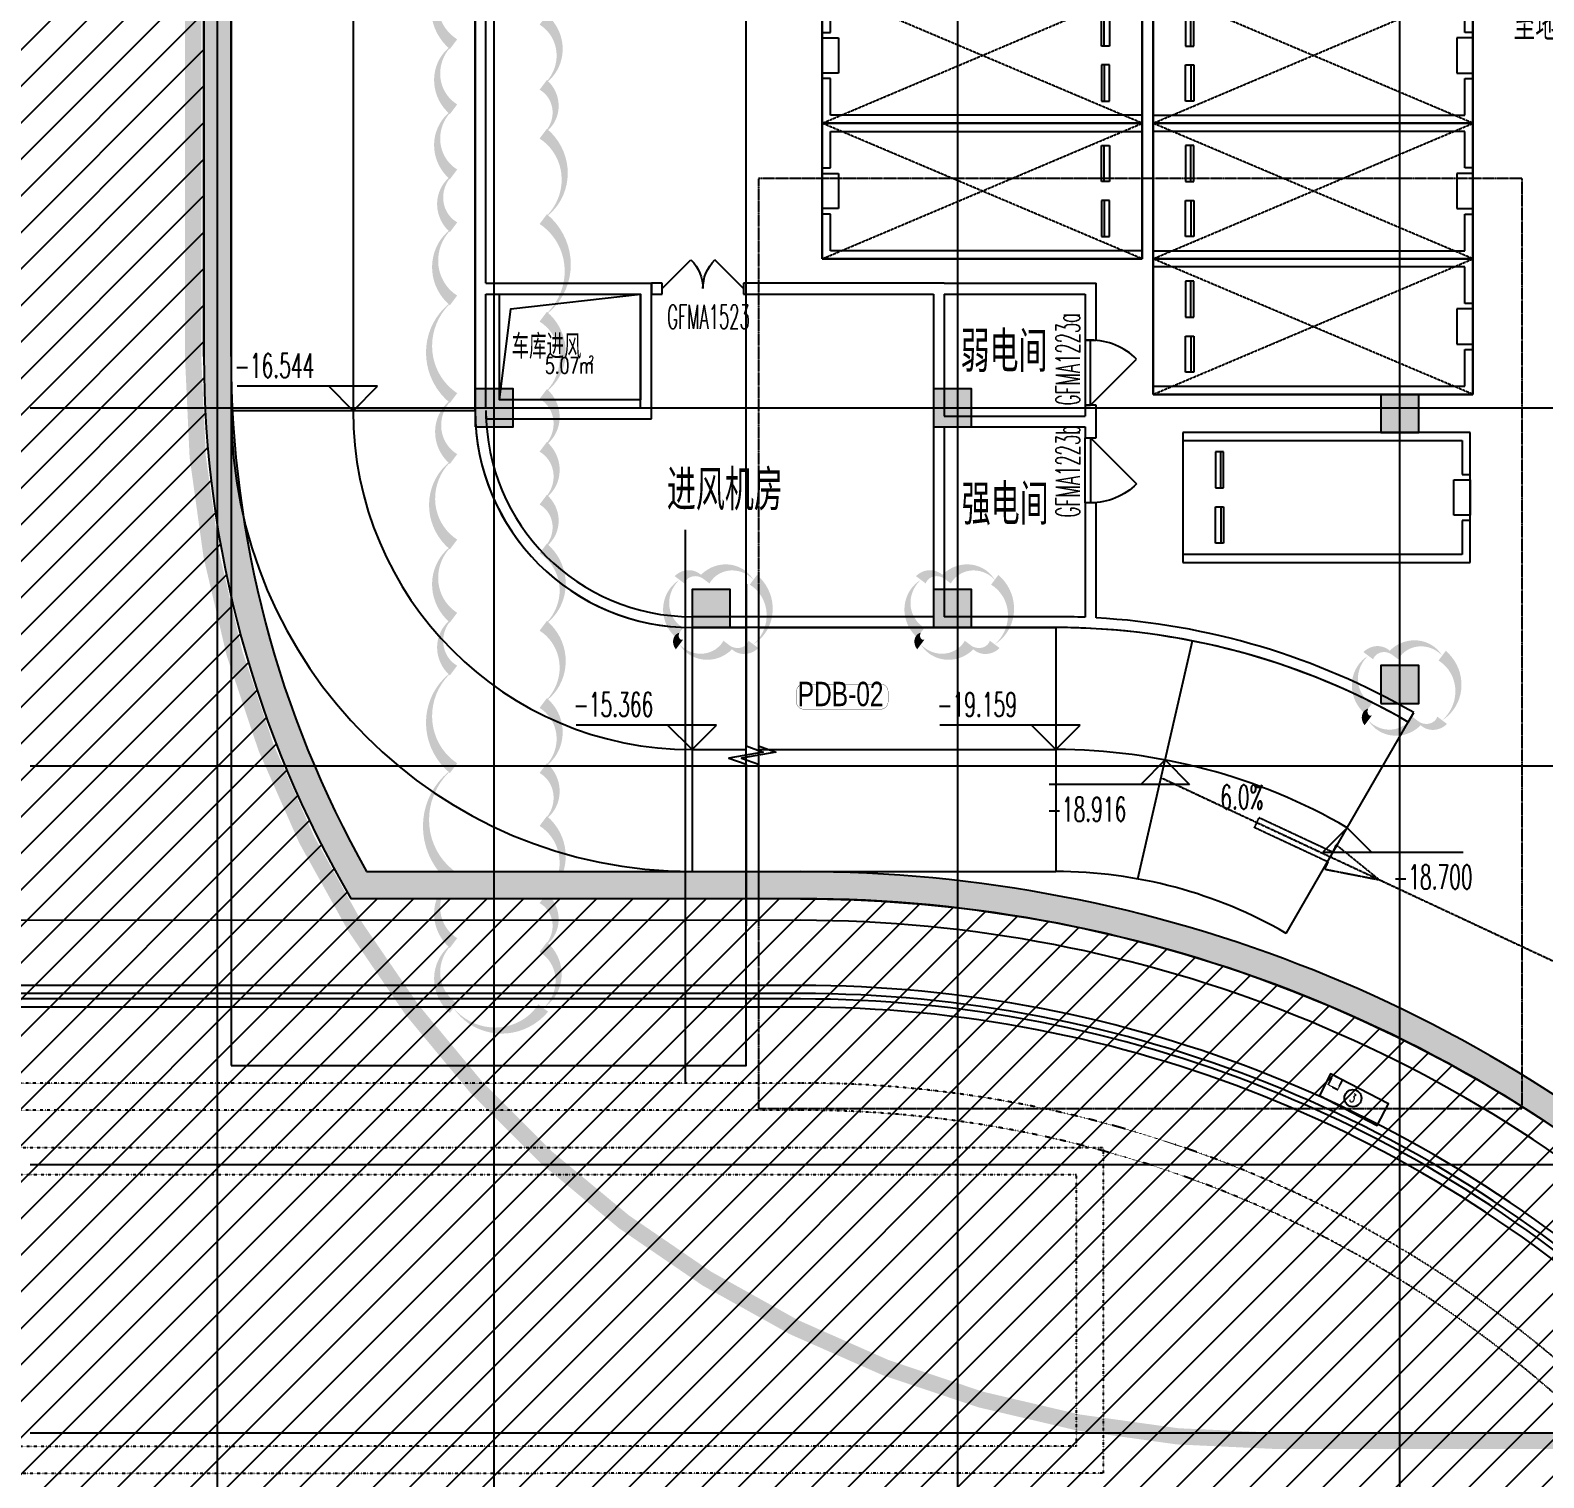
# Model space of a CAD drawing. Extents: x -12047294 to -5625356, y -1456591 to -622873.
# Drawn here: x -5812892 to -5784985, y -754052 to -727359 of the extents above; entities that cross this region are included whole.
import ezdxf
from ezdxf.enums import TextEntityAlignment as Align
from ezdxf.xclip import XClip

# ---------------------------------------------------------------- set-up
doc = ezdxf.new("R2010")
doc.units = 0
doc.header["$LTSCALE"] = 10
doc.header["$MEASUREMENT"] = 0
doc.header["$XCLIPFRAME"] = 2
for name, pattern in [('CONTINOUS', [0]), ('DASH', [0.35, 0.25, -0.1]), ('DASHDOT', [1, 0.5, -0.25, 0, -0.25]), ('DIVIDE2', [0.625, 0.25, -0.125, 0, -0.125, 0, -0.125]), ('DOTE', [2.4200000000000004, 2, -0.2, 0.02, -0.2])]:
    doc.linetypes.add(name, pattern=pattern)
for name, color, linetype in [('A-15-PKNG-普通车位', 162, 'Continuous'), ('A-15-PKNG-机械车位', 136, 'Continuous'), ('A-COLUMN', 10, 'Continuous'), ('A-DECORATIVE_装饰板_', 191, 'Continuous'), ('A-DIMLEAD', 130, 'Continuous'), ('A-DIMSYMB', 3, 'Continuous'), ('A-DITCH_路边沟_', 154, 'Continuous'), ('A-DOORWIN', 151, 'Continuous'), ('A-HOLE', 30, 'Continuous'), ('A-LINE_车行道边线_', 6, 'Continuous'), ('A-STRUCTURE_结构线_', 40, 'CONTINOUS'), ('A-TEXTDOOR', 181, 'Continuous'), ('A-TextNum', 211, 'Continuous'), ('A-TextRoom', 7, 'Continuous'), ('A-TEXTROOM-AREA', 33, 'Continuous'), ('A-TEXTROOM-报建', 210, 'Continuous'), ('A-TK', 7, 'Continuous'), ('A-WALL', 2, 'Continuous'), ('A-车行线', 144, 'DASH'), ('A-风道', 150, 'DASH'), ('A用地红线', 10, 'Continuous'), ('CX-疏散标志指示牌', 120, 'DASH'), ('DIM_ELEV', 3, 'Continuous'), ('DOTE', 9, 'DOTE'), ('PUB_HATCH', 252, 'Continuous'), ('PUB_TEXT', 7, 'Continuous'), ('S-3泡沫水喷雾', 1, 'Continuous'), ('STAIR', 5, 'Continuous'), ('WALL-外', 1, 'Continuous')]:
    doc.layers.add(name, color=color, linetype=linetype)
doc.layers.add('A-本次修改', color=6, linetype='Continuous', plot=False)
doc.styles.add('_TCH_DIM', font='tjromans.shx', dxfattribs={"width": 0.8, "bigfont": 'tjhztxt.shx'})
doc.styles.add('_TCH_SPACE', font='tjromans.shx', dxfattribs={"height": 5, "bigfont": 'tjhztxt.shx'})
doc.styles.add('_TCH_WINDOW', font='tjromans.shx', dxfattribs={"width": 0.7, "height": 3.5, "bigfont": 'tjhztxt.shx'})
doc.styles.add('SMEDI', font='simplex.shx', dxfattribs={"width": 0.75, "bigfont": 'tjhts.shx'})
doc.styles.add('房间功能', font='tjromand.shx', dxfattribs={"width": 0.75, "bigfont": 'tjhts.shx'})
doc.styles.add('注解汉字', font='tjromans.shx', dxfattribs={"width": 0.75, "bigfont": 'tjhztxt.shx'})

# ---------------------------------------------------------------- blocks, each defined once
blk = doc.blocks.new('fader%tTR5TR')
at = {"layer": 'DIM_ELEV'}
for p, q in [((-5542762.750566914, -733923.7739063904), (-5545351.750566914, -733923.7739063904)), ((-5543212.750566914, -734373.7739063904), (-5543662.750566913, -733923.7739063904)), ((-5543212.750566914, -734373.7739063904), (-5542762.750566914, -733923.7739063904)), ((-5536512.069290313, -740173.7739063904), (-5539101.069290313, -740173.7739063904)), ((-5536962.069290312, -740623.7739063904), (-5537412.069290313, -740173.7739063904)), ((-5536962.069290312, -740623.7739063904), (-5536512.069290313, -740173.7739063904))]:
    blk.add_line(p, q, dxfattribs=at)
at = {"layer": 'STAIR', "color": 3}
for p, q in [((-5545462.409928611, -718198.4332680901), (-5545462.409928613, -734373.4332680901)), ((-5543212.409928611, -718198.4332680901), (-5543212.409928613, -734373.4332680901)), ((-5540962.409928611, -718198.4332680901), (-5540962.409928613, -734373.4332680901)), ((-5545462.409928613, -734373.4332680901), (-5540962.409928613, -734373.4332680901)), ((-5536962.409928613, -738373.4332680904), (-5536962.409928613, -742873.4332680901)), ((-5536962.409928613, -738373.4332680904), (-5530255.813160559, -738373.4332680904)), ((-5536962.409928613, -740623.4332680901), (-5530255.813160559, -740623.4332680901)), ((-5536962.409928613, -742873.4332680901), (-5530255.813160559, -742873.4332680901))]:
    blk.add_line(p, q, dxfattribs=at)
for radius in [8500, 6250, 4000]:
    blk.add_arc((-5536962.409928613, -734373.4332680901), radius, 180, 270, dxfattribs=at)
at = {"layer": 'PUB_TEXT', "style": '_TCH_DIM', "width": 0.5647058823529412}
for s, p in [('-16.544', (-5545396.750566914, -733766.2739063904)), ('-15.366', (-5539146.069290312, -740016.2739063904))]:
    blk.add_text(s, height=446.25, dxfattribs=at).set_placement(p)
blk = doc.blocks.new('dsadwq$56565')
at = {"layer": 'A-TK', "style": '_TCH_DIM', "width": 0.8}
blk.add_text('至地面（同类编号余同）', height=525, dxfattribs=at).set_placement((-5521812.743981083, -727544.8993232466))
blk = doc.blocks.new('car-0')
for p, q in [((-1.164153e-10, -5299.999999998138, -99.99999999999872), (-1.164153e-10, 2.7939677e-09, -99.99999999999872)), ((-1.164153e-10, 2.7939677e-09, -99.99999999999872), (2400.000000000815, 1.8626451e-09, -99.99999999999872)), ((2400.000000000815, 1.8626451e-09, -99.99999999999872), (2399.999999999884, -5299.999999997206, -99.99999999999872)), ((149.9999985041795, -2.4707987905e-06, -99.99999999999872), (149.9999985051108, -5150.00000247173, -99.99999999999872)), ((2249.99999850418, -5150.00000247173, -99.99999999999872), (2249.99999850418, -2.4707987905e-06, -99.99999999999872)), ((359.9999985060422, -750.0000024707988, -99.99999999999872), (359.9999985051109, -600.0000024707987, -99.99999999999872)), ((359.9999985051109, -600.0000024707987, -99.99999999999872), (1024.999998506042, -600.0000024717301, -99.99999999999872)), ((1024.999998505111, -700.0000024726614, -99.99999999999872), (359.9999985051109, -700.0000024726614, -99.99999999999872)), ((1024.999998506042, -750.0000024707988, -99.99999999999872), (359.9999985060422, -750.0000024707988, -99.99999999999872)), ((1024.999998506042, -600.0000024717301, -99.99999999999872), (1024.999998506042, -750.0000024707988, -99.99999999999872)), ((2040.726919586654, -600.0000024717301, -99.99999999999872), (1375.726919586654, -600.0000024717301, -99.99999999999872)), ((1375.726919586654, -600.0000024717301, -99.99999999999872), (1375.726919585722, -750.0000024707988, -99.99999999999872)), ((1375.726919585722, -700.0000024726614, -99.99999999999872), (2040.726919585722, -700.0000024717302, -99.99999999999872)), ((1375.726919585722, -750.0000024707988, -99.99999999999872), (2040.726919586654, -750.0000024717302, -99.99999999999872)), ((2040.726919586654, -750.0000024717302, -99.99999999999872), (2040.726919586654, -600.0000024717301, -99.99999999999872)), ((875.3634590458822, -5000.000002470798, -99.99999999999872), (875.3634590458822, -5300.00000247173, -99.99999999999872)), ((1525.363459045882, -5000.000002470798, -99.99999999999872), (875.3634590458822, -5000.000002470798, -99.99999999999872)), ((1525.363459045882, -5300.00000247173, -99.99999999999872), (1525.363459045882, -5000.000002470798, -99.99999999999872)), ((2399.999999999884, -5299.999999997206, -99.99999999999872), (-1.164153e-10, -5299.999999998138, -99.99999999999872)), ((149.9999985051108, -5150.00000247173, -99.99999999999872), (775.3634590458822, -5150.000002470799, -99.99999999999872)), ((775.3634590458822, -5150.000002470799, -99.99999999999872), (775.363459044951, -5299.99999999907, -99.99999999999872)), ((875.3634590458822, -5300.00000247173, -99.99999999999872), (1525.363459045882, -5300.00000247173, -99.99999999999872)), ((1625.363459045882, -5300.000002470799, -99.99999999999872), (1625.363459046814, -5150.00000247173, -99.99999999999872)), ((1625.363459046814, -5150.00000247173, -99.99999999999872), (2249.99999850418, -5150.00000247173, -99.99999999999872))]:
    blk.add_line(p, q)
blk = doc.blocks.new('二层机械车库')
at = {"layer": 'A-15-PKNG-机械车位'}
for p, q in [((-1.0263174772e-06, -100.0000304556452), (1.0384246707e-06, -7600.000030454715)), ((-3.7252903e-09, -100), (5899.999999997206, -100.0000609112903)), ((-2.75848433375e-05, -2600.000000000932), (-3.7252903e-09, -100)), ((5899.999909906648, -100.0000304556452), (-1.0263174772e-06, -100.0000304556452)), ((5750.000000746922, -250.0000606831163), (7.459893823e-07, -250.000001495704)), ((5749.999993568287, -924.6366001414134), (5750.000000746922, -250.0000606831163)), ((5899.999911971391, -7600.000030454715), (5899.999909906648, -100.0000304556452)), ((5899.999999997206, -100.0000609112903), (5899.999972415157, -2600.000060910359)), ((749.9999983413145, -510.2730890335514), (599.9999983413145, -510.2730873096734)), ((599.9999983413145, -510.2730873096734), (599.9999906988813, -1175.273087309673)), ((699.9999907026069, -1175.273088459857), (699.9999983450398, -510.2730884607881)), ((749.9999906988813, -1175.273089033551), (749.9999983413145, -510.2730890335514)), ((5899.999992419965, -1024.636601865291), (5599.999992419034, -1024.636598417535)), ((5599.999992419034, -1024.636598417535), (5599.999984948897, -1674.636598417535)), ((5899.999993568286, -924.6366018662227), (5749.999993568287, -924.6366001414134)), ((5899.999984948895, -1674.636601866223), (5899.999992419965, -1024.636601865291)), ((599.9999906988813, -1175.273087309673), (749.9999906988813, -1175.273089033551)), ((599.9999790256843, -2190.000008391217), (599.9999866681172, -1525.000008391216)), ((599.9999866681172, -1525.000008391216), (749.9999866681172, -1525.000010116026)), ((699.9999866718426, -1525.000009542331), (699.9999790294095, -2190.0000095414)), ((749.9999866681172, -1525.000010116026), (749.9999790247529, -2190.000010115094)), ((5599.999984948897, -1674.636598417535), (5899.999984948895, -1674.636601866223)), ((5749.999976612627, -2450.000060682185), (5749.999983799644, -1774.636600142345)), ((5749.999983799644, -1774.636600142345), (5899.99998132605, -1774.636601866223)), ((749.9999790247529, -2190.000010115094), (599.9999790256843, -2190.000008391217)), ((-2.33873724937e-05, -2450.000001496635), (5749.999976612627, -2450.000060682185)), ((-5.83278015256e-05, -5099.999939090107), (-3.07457521558e-05, -2599.999939089176)), ((-3.07457521558e-05, -2599.999939089176), (5899.999969254248, -2600.000000000466)), ((5899.999972415157, -2600.000060910359), (-2.75848433375e-05, -2600.000000000932)), ((5749.999970003963, -2749.999999772292), (-2.99960374832e-05, -2749.99994058488)), ((5749.999962825328, -3424.636539230589), (5749.999970003963, -2749.999999772292)), ((5899.999969254248, -2600.000000000466), (5899.999941672198, -5099.999999999535)), ((749.9999675983563, -3010.273028122727), (599.9999675983562, -3010.273026398849)), ((599.9999675983562, -3010.273026398849), (599.9999599568545, -3675.273026398849)), ((699.9999599596484, -3675.273027549032), (699.9999676020816, -3010.273027549964)), ((749.9999599568546, -3675.273028122727), (749.9999675983563, -3010.273028122727)), ((5899.999961677006, -3524.636540954467), (5599.999961677006, -3524.636537506711)), ((5599.999961677006, -3524.636537506711), (5599.999954205938, -4174.63653750671)), ((5899.99996282533, -3424.636540955398), (5749.999962825328, -3424.636539230589)), ((5899.999954205938, -4174.636540955398), (5899.999961677006, -3524.636540954467)), ((599.9999599568545, -3675.273026398849), (749.9999599568546, -3675.273028122727)), ((599.9999482827261, -4689.999947480392), (599.9999559251592, -4024.999947480392)), ((599.9999559251592, -4024.999947480392), (749.9999559260906, -4024.999949205201)), ((699.9999559288844, -4024.999948631506), (699.9999482864514, -4689.999948630575)), ((749.9999559260906, -4024.999949205201), (749.9999482827261, -4689.99994920427)), ((5599.999954205938, -4174.63653750671), (5899.999954205938, -4174.636540955398)), ((5749.999945869669, -4949.99999977136), (5749.999953056686, -4274.63653923152)), ((5749.999953056686, -4274.63653923152), (5899.999950583093, -4274.636540955396)), ((749.9999482827261, -4689.99994920427), (599.9999482827261, -4689.999947480392)), ((-5.41303306818e-05, -4949.999940585812), (5749.999945869669, -4949.99999977136)), ((5899.999941672198, -5099.999999999535), (-5.83278015256e-05, -5099.999939090107)), ((-6.14887103438e-05, -5099.999999999068), (5899.999938511291, -5100.000060910359)), ((-8.90707597136e-05, -7600), (-6.14887103438e-05, -5099.999999999068)), ((5749.999939261936, -5250.000060682185), (-6.07389956713e-05, -5250.000001494773)), ((5749.9999320833, -5924.636600140482), (5749.999939261936, -5250.000060682185)), ((5899.999938511291, -5100.000060910359), (5899.999910930173, -7600.000060909428)), ((749.999936855398, -5510.273089032621), (599.999936855398, -5510.273087308743)), ((599.999936855398, -5510.273087308743), (599.9999292138964, -6175.273087308741)), ((699.9999292166902, -6175.273088458925), (699.9999368600547, -5510.273088459857)), ((749.9999292138963, -6175.273089032621), (749.999936855398, -5510.273089032621)), ((5899.99993093405, -6024.636601864361), (5599.99993093405, -6024.636598416604)), ((5599.99993093405, -6024.636598416604), (5599.999923462979, -6674.636598416604)), ((5899.9999320833, -5924.636601865291), (5749.9999320833, -5924.636600140482)), ((5899.999923463911, -6674.636601865292), (5899.99993093405, -6024.636601864361)), ((599.9999292138964, -6175.273087308741), (749.9999292138963, -6175.273089032621)), ((599.9999175397678, -7190.000008390284), (599.9999251831323, -6525.000008390284)), ((599.9999251831323, -6525.000008390284), (749.9999251831323, -6525.000010115094)), ((699.9999251859263, -6525.0000095414), (699.9999175444244, -7190.000009540468)), ((749.9999251831323, -6525.000010115094), (749.9999175397679, -7190.000010114162)), ((5599.999923462979, -6674.636598416604), (5899.999923463911, -6674.636601865292)), ((5749.999915127642, -7450.000060681253), (5749.99992231466, -6774.636600141414)), ((5749.99992231466, -6774.636600141414), (5899.999919841066, -6774.636601865292)), ((749.9999175397679, -7190.000010114162), (599.9999175397678, -7190.000008390284)), ((-8.48732888699e-05, -7450.000001495704), (5749.999915127642, -7450.000060681253)), ((5899.999910930173, -7600.000060909428), (-8.90707597136e-05, -7600)), ((1.0384246707e-06, -7600.000030454715), (5899.999911971391, -7600.000030454715))]:
    blk.add_line(p, q, dxfattribs=at)
at = {"layer": 'A-15-PKNG-机械车位', "linetype": 'DASH'}
for p, q in [((2.44220718741e-05, -2600.000000000932), (5900, -100.0000609112903)), ((5899.999972417951, -5100.000060910359), (0, -2600)), ((2.44220718741e-05, -5100.000000000932), (5900, -2600.00006091129)), ((5899.999972417951, -7600.000060910359), (0, -5100)), ((2.44220718741e-05, -7600.000000000931), (5900, -5100.000060911289))]:
    blk.add_line(p, q, dxfattribs=at)
blk = doc.blocks.new('ASDASDQW$#%^^555')
at = {"layer": 'A-15-PKNG-机械车位'}
for p, q in [((-5314370.006568696, -710373.4332071813), (-5314370.006541115, -707873.4332071801)), ((-5308470.006631205, -707873.4332376359), (-5314370.006542137, -707873.4332376359)), ((-5314370.006541115, -707873.4332071801), (-5308470.006541113, -707873.4332680915)), ((-5308470.006541113, -707873.4332680915), (-5308470.006568696, -710373.4332680906)), ((-5308620.006540365, -708023.4332678635), (-5314370.006540364, -708023.4332086759)), ((-5313770.00654277, -708283.70629449), (-5313770.006550414, -708948.7062944898)), ((-5313620.00654277, -708283.7062962138), (-5313770.00654277, -708283.70629449)), ((-5313670.006550409, -708948.7062956402), (-5313670.006542766, -708283.7062956411)), ((-5313620.006550412, -708948.7062962138), (-5313620.00654277, -708283.7062962138)), ((-5308620.006547543, -708698.0698073215), (-5308620.006540365, -708023.4332678635)), ((-5308770.006548692, -708798.0698055978), (-5308770.006556162, -709448.0698055978)), ((-5308470.006548692, -708798.0698090456), (-5308770.006548692, -708798.0698055978)), ((-5308470.006547543, -708698.0698090466), (-5308620.006547543, -708698.0698073215)), ((-5308470.006556162, -709448.0698090465), (-5308470.006548692, -708798.0698090456)), ((-5313770.006550414, -708948.7062944898), (-5313620.006550412, -708948.7062962138)), ((-5313770.006562085, -709963.4332155716), (-5313770.006554443, -709298.4332155715)), ((-5313770.006554443, -709298.4332155715), (-5313620.006554443, -709298.4332172964)), ((-5313670.00655444, -709298.4332167227), (-5313670.006562082, -709963.4332167218)), ((-5313620.006554443, -709298.4332172964), (-5313620.006562087, -709963.4332172954)), ((-5308770.006556162, -709448.0698055978), (-5308470.006556162, -709448.0698090465)), ((-5308620.006564499, -710223.4332678623), (-5308620.006557312, -709548.0698073227)), ((-5308620.006557312, -709548.0698073227), (-5308470.006559786, -709548.0698090466)), ((-5314370.006564498, -710223.4332086769), (-5308620.006564499, -710223.4332678623)), ((-5313620.006562087, -709963.4332172954), (-5313770.006562085, -709963.4332155716)), ((-5314370.006773917, -710373.4332680911), (-5314370.006771853, -717873.4332680901)), ((-5314370.006571857, -710373.4331462694), (-5308470.006571857, -710373.4332071808)), ((-5314370.006599438, -712873.4331462705), (-5314370.006571857, -710373.4331462694)), ((-5308470.006568696, -710373.4332680906), (-5314370.006568696, -710373.4332071813)), ((-5308470.006860921, -717873.4332680901), (-5308470.006862985, -710373.4332680911)), ((-5308470.006571857, -710373.4332071808), (-5308470.006599438, -712873.4332071799)), ((-5308620.006571108, -710523.4332069525), (-5314370.006571107, -710523.4331477651)), ((-5313620.006573513, -710783.7062353031), (-5313770.006573513, -710783.7062335791)), ((-5313770.006573513, -710783.7062335791), (-5313770.006581154, -711448.7062335792)), ((-5313670.006581152, -711448.7062347294), (-5313670.006573508, -710783.7062347302)), ((-5313620.006581154, -711448.706235303), (-5313620.006573513, -710783.7062353031)), ((-5308620.006578286, -711198.0697464108), (-5308620.006571108, -710523.4332069525)), ((-5308470.006579434, -711298.0697481347), (-5308770.006579434, -711298.0697446868)), ((-5308770.006579434, -711298.0697446868), (-5308770.006586907, -711948.0697446871)), ((-5308470.006578286, -711198.0697481356), (-5308620.006578286, -711198.0697464108)), ((-5308470.006586905, -711948.0697481356), (-5308470.006579434, -711298.0697481347)), ((-5313770.006581154, -711448.7062335792), (-5313620.006581154, -711448.706235303)), ((-5313770.006592829, -712463.4331546606), (-5313770.006585186, -711798.4331546606)), ((-5313770.006585186, -711798.4331546606), (-5313620.006585185, -711798.4331563854)), ((-5313670.006585182, -711798.4331558119), (-5313670.006592825, -712463.4331558109)), ((-5313620.006585185, -711798.4331563854), (-5313620.006592828, -712463.4331563845)), ((-5308770.006586907, -711948.0697446871), (-5308470.006586905, -711948.0697481356)), ((-5308620.006595242, -712723.4332069516), (-5308620.006588055, -712048.0697464118)), ((-5308620.006588055, -712048.0697464118), (-5308470.006590527, -712048.0697481356)), ((-5313620.006592828, -712463.4331563845), (-5313770.006592829, -712463.4331546606)), ((-5314370.006595241, -712723.4331477659), (-5308620.006595242, -712723.4332069516)), ((-5314370.006831218, -715373.4331767255), (-5314370.006803636, -712873.4331767247)), ((-5308620.006802889, -713023.4332374077), (-5314370.006802887, -713023.4331782205)), ((-5308470.006599438, -712873.4332071799), (-5314370.006599438, -712873.4331462705)), ((-5314370.006602599, -712873.4332071794), (-5308470.006602599, -712873.4332680906)), ((-5308620.006810066, -713698.0697768659), (-5308620.006802889, -713023.4332374077)), ((-5308470.006803636, -712873.4332376359), (-5308470.00683122, -715373.4332376348)), ((-5313620.006805293, -713283.7062657581), (-5313770.006805293, -713283.7062640344)), ((-5313770.006805293, -713283.7062640344), (-5313770.006812934, -713948.7062640344)), ((-5313670.006812932, -713948.7062651846), (-5313670.00680529, -713283.7062651853)), ((-5313620.006812934, -713948.7062657583), (-5313620.006805293, -713283.7062657581)), ((-5308470.006811214, -713798.0697785899), (-5308770.006811214, -713798.0697751422)), ((-5308770.006811214, -713798.0697751422), (-5308770.006818687, -714448.0697751422)), ((-5308470.006810066, -713698.0697785908), (-5308620.006810066, -713698.0697768659)), ((-5308470.006818687, -714448.0697785908), (-5308470.006811214, -713798.0697785899)), ((-5313770.006812934, -713948.7062640344), (-5313620.006812934, -713948.7062657583)), ((-5313770.006824609, -714963.4331851156), (-5313770.006816966, -714298.4331851159)), ((-5313770.006816966, -714298.4331851159), (-5313620.006816965, -714298.4331868406)), ((-5313670.006816962, -714298.433186267), (-5313670.006824605, -714963.433186266)), ((-5313620.006816965, -714298.4331868406), (-5313620.006824609, -714963.4331868397)), ((-5308770.006818687, -714448.0697751422), (-5308470.006818687, -714448.0697785908)), ((-5308620.006827022, -715223.4332374069), (-5308620.006819835, -714548.069776867)), ((-5308620.006819835, -714548.069776867), (-5308470.006822309, -714548.0697785908)), ((-5313620.006824609, -714963.4331868397), (-5313770.006824609, -714963.4331851156)), ((-5314370.006827021, -715223.4331782212), (-5308620.006827022, -715223.4332374069)), ((-5314370.006861961, -717873.4332376354), (-5314370.006834381, -715373.4332376345)), ((-5308470.00683122, -715373.4332376348), (-5314370.006831218, -715373.4331767255)), ((-5314370.006834381, -715373.4332376345), (-5308470.00683438, -715373.4332985457)), ((-5308620.00683363, -715523.4332983176), (-5314370.00683363, -715523.4332391302)), ((-5308620.006840808, -716198.0698377759), (-5308620.00683363, -715523.4332983176)), ((-5308470.00683438, -715373.4332985457), (-5308470.006861961, -717873.4332985448)), ((-5313620.006836036, -715783.7063266679), (-5313770.006836036, -715783.706324944)), ((-5313770.006836036, -715783.706324944), (-5313770.006843677, -716448.7063249443)), ((-5313670.006843675, -716448.7063260943), (-5313670.006836032, -715783.7063260953)), ((-5313620.006843677, -716448.7063266682), (-5313620.006836036, -715783.7063266679)), ((-5308470.006841957, -716298.0698394997), (-5308770.006841959, -716298.069836052)), ((-5308770.006841959, -716298.069836052), (-5308770.006849429, -716948.069836052)), ((-5308470.006840808, -716198.0698395006), (-5308620.006840808, -716198.0698377759)), ((-5308470.006849428, -716948.0698395006), (-5308470.006841957, -716298.0698394997)), ((-5313770.006843677, -716448.7063249443), (-5313620.006843677, -716448.7063266682)), ((-5313770.006855352, -717463.4332460256), (-5313770.006847708, -716798.4332460256)), ((-5313770.006847708, -716798.4332460256), (-5313620.006847708, -716798.4332477505)), ((-5313670.006847705, -716798.4332471769), (-5313670.006855347, -717463.4332471758)), ((-5313620.006847708, -716798.4332477505), (-5313620.006855352, -717463.4332477496)), ((-5308770.006849429, -716948.069836052), (-5308470.006849428, -716948.0698395006)), ((-5308620.006857764, -717723.4332983167), (-5308620.006850577, -717048.0698377768)), ((-5308620.006850577, -717048.0698377768), (-5308470.00685305, -717048.0698395008)), ((-5313620.006855352, -717463.4332477496), (-5313770.006855352, -717463.4332460256)), ((-5314370.006857765, -717723.4332391312), (-5308620.006857764, -717723.4332983167)), ((-5308470.006861961, -717873.4332985448), (-5314370.006861961, -717873.4332376354)), ((-5314370.006771853, -717873.4332680901), (-5308470.006860921, -717873.4332680901))]:
    blk.add_line(p, q, dxfattribs=at)
at = {"layer": 'A-15-PKNG-机械车位', "linetype": 'DASH'}
for p, q in [((-5314370.006516689, -710373.4332071813), (-5308470.006541112, -707873.4332680915)), ((-5308470.006568694, -712873.4332680906), (-5314370.006541112, -710373.4332071801)), ((-5314370.006516689, -712873.4332071813), (-5308470.006541112, -710373.4332680915)), ((-5308470.006800473, -715373.4332985457), (-5314370.006772892, -712873.4332376354)), ((-5314370.00674847, -715373.4332376362), (-5308470.006772892, -712873.4332985468)), ((-5308470.006800473, -717873.4332985458), (-5314370.006772892, -715373.4332376354)), ((-5314370.00674847, -717873.4332376365), (-5308470.006772892, -715373.4332985468))]:
    blk.add_line(p, q, dxfattribs=at)
blk = doc.blocks.new('dFASDWA$Wfdf3')
at = {"layer": 'A-15-PKNG-普通车位', "xscale": -1, "rotation": 90}
blk.add_blockref('car-0', (2096060.659586293, 599.9977510791504, 99.99999999999872), dxfattribs=at)
at = {"layer": 'A-15-PKNG-机械车位', "xscale": -1}
blk.add_blockref('二层机械车库', (2095310.65429973, 11399.99787841236), dxfattribs=at)
at = {"layer": 'A-15-PKNG-机械车位'}
blk.add_blockref('ASDASDQW$#%^^555', (7409880.66660483, 719173.4309887127), dxfattribs=at)
blk = doc.blocks.new('dsdASDWRfdcf3')
at = {"layer": 'A-DIMSYMB'}
for points in [[(-5543212.409928611, -726379.3353015956, 0, 0, 0), (-5543212.409928611, -725764.9020334837, 120, 0, 0), (-5543212.409928611, -725314.9020334837, 0, 0, 0)], [(-5526342.048196458, -741338.1325281463, 0, 0, 0), (-5526928.968654957, -741156.328742819, 120, 0, 0), (-5527358.818762415, -741023.1788831953, 0, 0, 0)]]:
    blk.add_lwpolyline(points, format="xyseb", dxfattribs=at)
at = {"layer": 'DIM_ELEV'}
for p, q in [((-5542762.409928611, -723743.43326809), (-5545351.409928611, -723743.43326809)), ((-5543212.409928611, -724193.43326809), (-5543662.409928613, -723743.43326809)), ((-5543212.409928611, -724193.43326809), (-5542762.409928611, -723743.43326809)), ((-5542762.409928611, -727343.4332680904), (-5545351.409928611, -727343.4332680904)), ((-5543212.409928611, -727793.4332680904), (-5543662.409928613, -727343.4332680904)), ((-5543212.409928611, -727793.4332680904), (-5542762.409928611, -727343.4332680904)), ((-5542762.750566914, -733923.7739063904), (-5545351.750566914, -733923.7739063904)), ((-5543212.750566914, -734373.7739063904), (-5543662.750566913, -733923.7739063904)), ((-5543212.750566914, -734373.7739063904), (-5542762.750566914, -733923.7739063904)), ((-5536512.069290313, -740173.7739063904), (-5539101.069290313, -740173.7739063904)), ((-5536962.069290312, -740623.7739063904), (-5537412.069290313, -740173.7739063904)), ((-5536962.069290312, -740623.7739063904), (-5536512.069290313, -740173.7739063904)), ((-5529805.845396547, -740173.7739063904), (-5532394.845396547, -740173.7739063904)), ((-5530255.845396547, -740623.7739063904), (-5530705.845396547, -740173.7739063904)), ((-5530255.845396547, -740623.7739063904), (-5529805.845396547, -740173.7739063904)), ((-5528239.49443559, -740814.5723756142), (-5528689.49443559, -741264.5723756142)), ((-5528239.49443559, -740814.5723756142), (-5527789.494435589, -741264.5723756142)), ((-5527789.494435589, -741264.5723756142), (-5530378.49443559, -741264.5723756142)), ((-5524880.81316319, -742063.6601747762), (-5525330.81316319, -742513.6601747762)), ((-5524880.81316319, -742063.6601747762), (-5524430.81316319, -742513.6601747762)), ((-5525330.81316319, -742513.6601747762), (-5522741.81316319, -742513.6601747762))]:
    blk.add_line(p, q, dxfattribs=at)
at = {"layer": 'STAIR', "color": 3}
for p, q in [((-5545462.409928611, -724193.4332680901), (-5545462.409928613, -734373.4332680901)), ((-5545462.409928613, -724193.4332680901), (-5540962.409928613, -724193.4332680901)), ((-5543212.409928611, -724193.4332680901), (-5543212.409928613, -734373.4332680901)), ((-5540962.409928611, -724193.4332680901), (-5540962.409928613, -734373.4332680901)), ((-5545462.409928613, -727793.4332680904), (-5540962.409928613, -727793.4332680904)), ((-5545462.409928613, -734373.4332680901), (-5540962.409928613, -734373.4332680901)), ((-5536962.409928613, -738373.4332680904), (-5536962.409928613, -742873.4332680901)), ((-5536962.409928613, -738373.4332680904), (-5530255.813160559, -738373.4332680904)), ((-5530255.813160559, -738373.4332680904), (-5530255.813160559, -742873.4332680901)), ((-5526005.813160558, -744012.2173359226), (-5523755.813160558, -740115.1030188927)), ((-5536962.409928613, -740623.4332680901), (-5530255.813160559, -740623.4332680901)), ((-5536962.409928613, -742873.4332680901), (-5530255.813160559, -742873.4332680901))]:
    blk.add_line(p, q, dxfattribs=at)
blk.add_lwpolyline([(-5528744.252990812, -743008.9138047122), (-5527734.735875106, -738620.230951779)], dxfattribs=at)
for centre, radius, start, end in [((-5536962.409928613, -734373.4332680901), 8500, 180, 270), ((-5536962.409928613, -734373.4332680901), 6250, 180, 270), ((-5536962.409928613, -734373.4332680901), 4000, 180, 270), ((-5530255.813160559, -751373.4332680904), 13000, 59.99999999999999, 90), ((-5530255.813160559, -751373.4332680904), 10750, 59.99999999999999, 90), ((-5530255.813160559, -751373.4332680901), 8499.999999999884, 59.99999999999999, 90)]:
    blk.add_arc(centre, radius, start, end, dxfattribs=at)
at = {"layer": 'A-TK', "style": '_TCH_DIM', "width": 0.5647058823529412}
for s, p in [('7.5%%%', (-5543050.099717995, -726142.4547134405)), ('6.0%%%', (-5527221.499999999, -741721.6249999999))]:
    blk.add_text(s, height=446.25, dxfattribs=at).set_placement(p)
at = {"layer": 'PUB_TEXT', "style": '_TCH_DIM', "width": 0.5647058823529412}
for s, p in [('-22.600', (-5545396.409928611, -723585.9332680899)), ('-22.330', (-5545396.409928611, -727185.9332680904)), ('-21.343', (-5545396.750566914, -733766.2739063904)), ('-20.165', (-5539146.069290312, -740016.2739063904)), ('-19.159', (-5532439.845396547, -740016.2739063904)), ('-18.916', (-5530423.49443559, -741947.0723756141)), ('-18.700', (-5524037.120855498, -743196.1601747762))]:
    blk.add_text(s, height=446.25, dxfattribs=at).set_placement(p)
blk = doc.blocks.new('fdfADQW$#fdF3R')
at = {"layer": 'PUB_HATCH'}
for points in [[(10115557.0604098, -2149009.00056947), (10116057.06040981, -2149009.000411822), (10116057.04391992, -2096708.91251774), (10115557.04376224, -2096208.912457298)], [(10116057.06040981, -2149009.000411822), (10115557.0604098, -2149009.00056947, 0.1331256487918327), (10118267.41542472, -2159008.266732529), (10118556.61014806, -2158508.266686134, -0.1293635087181112)], [(10118556.61014806, -2158508.266686134), (10118267.41542472, -2159008.266732529), (10126556.74051545, -2159008.265402713), (10126556.53212531, -2158843.489696842), (10126556.74043524, -2158508.265402713)], [(10143792.38077492, -2165899.09739439), (10144136.68991187, -2165536.534828166, 0.1926572478966415), (10126556.30946531, -2158511.101871975), (10126556.59680533, -2158675.877559133), (10126556.54639518, -2159011.101815838, -0.1926637171351535)]]:
    blk.add_hatch(color=256, dxfattribs=at).paths.add_polyline_path(points)
at = {"layer": 'WALL-外'}
for p, q in [((10115557.0604098, -2149009.00056947), (10115557.04376224, -2096208.912457298)), ((10116057.06040981, -2149009.000411822), (10116057.04391992, -2096708.91251774)), ((10118556.61014806, -2158508.266686134), (10126556.74043524, -2158508.265402713)), ((10118267.41542472, -2159008.266732529), (10126556.74051545, -2159008.265402713))]:
    blk.add_line(p, q, dxfattribs=at)
for centre, radius, start, end in [((10135357.3213289, -2149008.994326472), 19800.26091909982, 180.0000180652914, 210.33182387954), ((10135357.3213289, -2149008.994326472), 19300.26091909881, 180.0000180652923, 209.484206152472), ((10126568.3829378, -2183990.099011406), 25478.99999999765, 46.40779178670395, 90.02715016459713), ((10126568.3829378, -2183990.099011405), 24978.99999999794, 46.40636220958298, 90.0271501645982)]:
    blk.add_arc(centre, radius, start, end, dxfattribs=at)
blk = doc.blocks.new('A$C08C4793D')
at = {"layer": 'A-车行线', "ltscale": 2}
for p, q in [((-0.0001189498580061, 2499.999979668996), (249.999881050142, 2499.999979668996)), ((249.999881050142, 2499.999979668996), (249.999881050142, -2.03311210498e-05)), ((583.3332143834559, 2499.999979668996), (833.3332143834558, 2499.999979668996)), ((583.3332143834559, 2499.999979668996), (583.3332143834559, -2.03311210498e-05)), ((249.999881050142, -2.03311210498e-05), (583.3332143834559, -2.03311210498e-05))]:
    blk.add_line(p, q, dxfattribs=at)
for points in [[(416.6665477167698, 4166.666646335507), (-0.0001189498580061, 2499.999979668996)], [(416.6665477167698, 4166.666646335507), (833.3332143834558, 2499.999979668996)]]:
    blk.add_lwpolyline(points, dxfattribs=at)
blk = doc.blocks.new('dASDASEWQ%$555443')
at = {"layer": 'A-车行线', "ltscale": 5}
blk.add_line((2373420.989789103, -9315.71673579491), (2365844.089214426, -5773.067805612693), dxfattribs=at)
at = {"layer": 'A-车行线', "extrusion": (0, 0, -1), "xscale": 0.6000060000660606, "yscale": 0.6000060000660606, "zscale": -0.6000060000660606, "rotation": 115.0588683410046}
blk.add_blockref('A$C08C4793D', (-2367506.111997976, -6826.141236658208), dxfattribs=at)
blk = doc.blocks.new('水喷雾')
at = {"layer": 'CX-疏散标志指示牌'}
blk.add_lwpolyline([(-550, 450), (-550, 250), (-350, 250), (-350, 450), (-550, 450)], dxfattribs=at)
at = {"layer": 'S-3泡沫水喷雾'}
blk.add_lwpolyline([(-600, 0), (600, 0), (600, 450), (-600, 450)], close=True, dxfattribs=at)
blk.add_circle((-27.0201763510704, 241.4709748849273), 157.5, dxfattribs=at)
at = {"layer": 'S-3泡沫水喷雾', "style": 'SMEDI', "width": 1.071428571428571}
blk.add_text('3', height=169.0467390989841, dxfattribs=at).set_placement((-69.2818611258164, 156.9476053354352), (15.24150842367562, 156.9476053354352), align=Align.FIT)
blk = doc.blocks.new('FDFe23wdwd3234')
at = {"layer": 'A-DECORATIVE_装饰板_', "color": 156}
blk.add_line((-8801.055394502357, 8250.979877531994), (-35500.48067288287, 8249.885783143809), dxfattribs=at)
blk.add_arc((-8801.061541350558, -14998.97152586048), 23249.95140326865, 46.41421567021936, 90, dxfattribs=at)
at = {"layer": 'A-DITCH_路边沟_', "color": 156}
blk.add_line((-8801.055394502357, 8000.979877531993), (-35500.48053881712, 7999.885783143807), dxfattribs=at)
blk.add_arc((-8801.061541350558, -14998.97152586048), 22999.95140326865, 46.41421567021936, 90, dxfattribs=at)
at = {"layer": 'A-LINE_车行道边线_', "color": 156}
for p, q in [((-10919.74832249619, 6600.893055921886), (-10920.16623912938, 16799.40456176596)), ((-8801.061541231351, 8150.979877405334), (-35500.48668554612, 8149.885783017147))]:
    blk.add_line(p, q, dxfattribs=at)
blk.add_arc((-8801.061541350558, -14998.97152586048), 23149.95140326865, 46.41421567021936, 90, dxfattribs=at)
at = {"layer": 'A-STRUCTURE_结构线_', "color": 156}
for p, q in [((-8801.061541231351, 9600.979877405336), (-35500.48681961186, 9599.88578301715)), ((-8801.061541231351, 8400.979877405334), (-35500.48681961186, 8399.885783017147))]:
    blk.add_line(p, q, dxfattribs=at)
for radius in [24599.95140326865, 23399.95140326865]:
    blk.add_arc((-8801.061541350558, -14998.97152586048), radius, 46.41421567021936, 90, dxfattribs=at)
at = {"layer": 'A-风道', "color": 156, "linetype": 'DIVIDE2'}
for p, q in [((-8800.987780468538, 6600.979878915939), (-35500.41305884904, 6599.885784527753)), ((-8800.967291371897, 6100.979879335036), (-35500.39256975241, 6099.885784946848)), ((-3212.821521410719, -593.1447292598896), (-3212.821521410719, 5406.85527074011)), ((-3712.821521410719, -93.33293708181007), (-3712.821521410719, 4906.85527074011)), ((-3712.821521410719, -593.1447292598896), (-3712.821521410719, -593.3329370818102))]:
    blk.add_line(p, q, dxfattribs=at)
for points in [[(-3212.821521410719, 5406.85527074011), (-37430.16623912938, 5406.85527074011)], [(-3712.821521410719, 4906.85527074011), (-37430.16623912938, 4906.85527074011)], [(-3712.821521410719, -93.33293708181007), (-37430.16623912938, -106.0246730777435)], [(-3212.821521410719, -593.1447292598896), (-37430.16623912938, -606.0246730777435)]]:
    blk.add_lwpolyline(points, dxfattribs=at)
for radius in [21599.95140326865, 21099.95140326865]:
    blk.add_arc((-8801.061541350558, -14998.97152586048), radius, 46.41421567021936, 90, dxfattribs=at)
at = {"layer": 'S-3泡沫水喷雾', "color": 156, "rotation": 332.5185597913526}
blk.add_blockref('水喷雾', (1299.280740803107, 6095.262528460938, -1766.939222890796), dxfattribs=at)
blk = doc.blocks.new('_FZH')
blk.add_lwpolyline([(-0.5, -0.5), (0.5, -0.5), (0.5, 0.5), (-0.5, 0.5)], close=True)
at = {"layer": 'PUB_HATCH'}
blk.add_solid([(-0.5, -0.5), (0.5, -0.5), (-0.5, 0.5), (0.5, 0.5)], dxfattribs=at)
blk = doc.blocks.new('fADQE435Q354')
at = {"layer": 'A-本次修改', "color": 7}
for points in [[(-5537193.242123022, -737492.2153809852, 0, 225, 0.5), (-5537193.242123022, -738467.2153809852, 0, 225, 0.5), (-5537193.242123022, -738683.6964019741, 0, 225, 0.5), (-5536293.242123021, -738683.6964019741, 0, 225, 0.5), (-5535830.702407527, -738683.6964019741, 0, 225, 0.5), (-5535830.702407527, -737492.2153809852, 0, 225, 0.5), (-5536730.702407527, -737492.2153809852, 0, 225, 0.5)], [(-5532743.242123481, -737492.2153809756, 0, 225, 0.5), (-5532743.242123481, -738467.2153809756, 0, 225, 0.5), (-5532743.242123481, -738683.6964019645, 0, 225, 0.5), (-5531843.24212348, -738683.6964019645, 0, 225, 0.5), (-5531380.702407985, -738683.6964019645, 0, 225, 0.5), (-5531380.702407985, -737492.2153809756, 0, 225, 0.5), (-5532280.702407986, -737492.2153809756, 0, 225, 0.5)], [(-5524493.24212302, -738892.2153809869, 0, 225, 0.5), (-5524493.24212302, -739867.2153809869, 0, 225, 0.5), (-5524493.24212302, -740083.6964019756, 0, 225, 0.5), (-5523593.24212302, -740083.6964019756, 0, 225, 0.5), (-5523130.702407525, -740083.6964019756, 0, 225, 0.5), (-5523130.702407525, -738892.2153809869, 0, 225, 0.5), (-5524030.702407525, -738892.2153809869, 0, 225, 0.5)]]:
    blk.add_lwpolyline(points, format="xyseb", close=True, dxfattribs=at)
at = {"layer": 'A-COLUMN', "xscale": 699.9999996526167, "yscale": 699.9999981579604, "zscale": 699.9999981579604, "rotation": 4.3165119e-09}
for p in [(-5536612.409928609, -738023.4332687253, 2.26048865e-08), (-5532162.409929069, -738023.4332687157, 2.26048865e-08), (-5523912.409928608, -739423.433268727, 2.26048865e-08)]:
    blk.add_blockref('_FZH', p, dxfattribs=at)
blk = doc.blocks.new('$DorLib2D$00000114')
at = {"color": 0}
blk.add_line((0.4999999999999965, 3.6e-15), (-0.2071067811864751, 0.7071067811864858), dxfattribs=at)
blk.add_arc((0.5000000000013856, -1.1546e-12), 1.000000000001696, 135, 180, dxfattribs=at)
blk = doc.blocks.new('$DorLib2D$00000116')
at = {"color": 0}
for p, q in [((-0.4999999999999929, 7.1e-15), (-0.146446609406766, 0.353553390593234)), ((0.5000000000000071, 7.1e-15), (0.1464466094067731, 0.353553390593234))]:
    blk.add_line(p, q, dxfattribs=at)
for centre, radius, start, end in [((-0.4999999999984653, 4.832e-13), 0.4999999999984674, 0, 45), ((0.4999999999977512, 9.059e-13), 0.4999999999976599, 135, 180)]:
    blk.add_arc(centre, radius, start, end, dxfattribs=at)

msp = doc.modelspace()

# ---------------------------------------------------------------- hatches: boundary and pattern name
at = {"layer": 'A-TEXTROOM-报建'}
h = msp.add_hatch(dxfattribs=at)
h.set_pattern_fill('ANSI31', color=156, scale=300)
h.set_pattern_definition([(45, (6459.619394076987, 6.519258000000002e-09), (-336.7596045400932, 336.7596045400933), [])])
edge = h.paths.add_edge_path(flags=16)
edge.add_arc((-5789890.132327908, -733372.8536264246), 19800.26091907911, 180.000016833296, 210.3318238795437)
edge.add_line((-5806980.038232072, -743372.1260324741), (-5798690.907261609, -743374.9611157838))
edge.add_arc((-5798679.070719592, -768353.958319008), 24979.00000765464, 71.82958844638591, 90.02715016320337, ccw=False)
edge.add_arc((-5798679.070721, -768353.9583170724), 24979.00000625385, 46.40636196379961, 71.82958844193843, ccw=False)
edge.add_arc((-5761511.422679141, -729209.4340286279), 29000.00000031417, 226.5507286022982, 235.7234438162405)
edge.add_line((-5777843.874263518, -753172.9693534138), (-5734626.487033113, -753172.359811897))
edge.add_line((-5734626.487033113, -753172.359811897), (-5734626.636527522, -742572.9868038807))
edge.add_line((-5734626.636527522, -742572.9868038807), (-5724090.313392124, -742573.2344917456))
edge.add_line((-5724090.313392124, -742573.2344917456), (-5724090.313392124, -706872.9591507564))
edge.add_line((-5724090.313392124, -706872.9591507564), (-5715090.371727741, -706872.9591508756))
edge.add_line((-5715090.371727741, -706872.9591508756), (-5715090.371727741, -697848.8849369201))
edge.add_arc((-5806750.55763579, -701974.8211650274), 91753.00011692576, 2.577337801971878, 4.963321135910387)
edge.add_arc((-5757072.824562837, -697881.7616733047), 41907.99999741253, 5.264520637321024, 17.98610178371848)
edge.add_arc((-5817479.256922604, -718426.1172133742), 105710.0000022338, 18.46725138437174, 21.43718532617446)
edge.add_arc((-5747881.983786687, -689052.1980597104), 30251.99999639568, 17.8262185800344, 40.55904766200953)
edge.add_arc((-5746701.096957909, -686704.3251357946), 27846.71451721909, 38.46829706095653, 72.8207540943742)
edge.add_arc((-5793741.701094583, -821555.8156701587), 170652.4493144849, 71.10420003610355, 72.75697790007004)
edge.add_line((-5743156.003848745, -658573.1610986205), (-5782091.305972605, -658573.1610986205))
edge.add_line((-5782091.305972605, -658573.1610986205), (-5782091.305972605, -664172.8504494192))
edge.add_line((-5782091.305972605, -664172.8504494192), (-5804290.405290081, -664172.8502521688))
edge.add_line((-5804290.405290081, -664172.8502521688), (-5804290.407255813, -680572.7724047886))
edge.add_line((-5804290.407255813, -680572.7724047886), (-5809690.40989393, -680572.771757445))
edge.add_line((-5809690.40989393, -680572.771757445), (-5809690.393246985, -733372.8594436708))
h.paths.add_polyline_path([(-5821993.283692228, -644043.684593948), (-5678940.272968142, -644043.684593948), (-5678940.272968142, -767193.6845939481), (-5821993.283692228, -767193.6845939481)])

# ---------------------------------------------------------------- linework, layer by layer
at = {"layer": 'A-DIMSYMB'}
for points in [[(-5799693.860837377, -737573.4332680868), (-5799693.839439083, -740554.7114541291), (-5799378.838616177, -740669.3598169895), (-5800008.837818836, -740780.4503366939), (-5799693.837016656, -740892.2114541205), (-5799693.815618362, -743873.489640163)], [(-5799462.360837377, -737573.4332680868), (-5799462.339439081, -740554.7114541291), (-5799147.338616177, -740669.3598169895), (-5799777.337818835, -740780.4503366939), (-5799462.337016656, -740892.2114541205), (-5799462.315618362, -743873.489640163)]]:
    msp.add_lwpolyline(points, dxfattribs=at)
at = {"layer": 'A-DOORWIN'}
for points in [[(-5793339.664415436, -733073.4337223059), (-5793439.659221275, -733073.4337223059), (-5793439.659221275, -734273.4332684119), (-5793339.664415436, -734273.4332684119)], [(-5793339.664415436, -736073.4328145176), (-5793439.659221275, -736073.4328145176), (-5793439.659221275, -734873.4332684119), (-5793339.664415436, -734873.4332684119)]]:
    msp.add_lwpolyline(points, close=True, dxfattribs=at)
at = {"layer": 'A-HOLE'}
msp.add_lwpolyline([(-5804239.659221281, -734173.4332721656), (-5804029.380605932, -732498.0000040302), (-5801639.659221428, -732223.4332733974)], dxfattribs=at)
msp.add_lwpolyline([(-5804239.659221402, -732223.4332721627), (-5801639.659221428, -732223.4332721627), (-5801639.659221428, -734173.4332721656), (-5804239.659221402, -734173.4332721656)], close=True, dxfattribs=at)
at = {"layer": 'A-TextNum', "const_width": 5}
msp.add_lwpolyline([(-5798629.813161031, -739415.7816299391), (-5797210.329878246, -739415.7816299391, -0.4142135623730951), (-5797075.329878246, -739550.7816299391), (-5797075.329878246, -739743.499999997, -0.4142135623730951), (-5797210.329878246, -739878.4999999969), (-5798629.813161031, -739878.4999999969, -0.4142135623730951), (-5798764.813161032, -739743.499999997), (-5798764.813161032, -739550.7816299391, -0.4142135623730951)], format="xyb", close=True, dxfattribs=at)
at = {"layer": 'A-TEXTROOM-报建', "color": 156}
msp.add_lwpolyline([(-5809690.393246985, -733372.8594436708, 0.1331256542627177), (-5806980.038232072, -743372.1260324741), (-5798690.907261609, -743374.9611157838, -0.0795691308475972), (-5790889.512039929, -744620.5806209544, -0.1113870150094004), (-5781455.072801962, -750262.956769413, 0.0400449051483719), (-5777843.874263518, -753172.9693534138), (-5734626.487033113, -753172.359811897), (-5734626.636527522, -742572.9868038807), (-5724090.313392124, -742573.2344917456), (-5724090.313392124, -706872.9591507564), (-5715090.371727741, -706872.9591508756), (-5715090.371727741, -697848.8849369201, 0.0104111924108133), (-5715341.604827343, -694036.5356499018, 0.0555654500258358), (-5717212.807907319, -684941.1459226931, 0.0129595069009908), (-5719082.400257989, -679791.1240207318, 0.0995172697532255), (-5724898.442565002, -669381.3989734264, 0.1510235975209565), (-5738476.235587565, -660099.9802868391, 0.0072117289036897), (-5743156.003848745, -658573.1610986205), (-5782091.305972605, -658573.1610986205), (-5782091.305972605, -664172.8504494192), (-5804290.405290081, -664172.8502521688), (-5804290.407255813, -680572.7724047886), (-5809690.40989393, -680572.771757445)], format="xyb", close=True, dxfattribs=at)
at = {"layer": 'A-WALL'}
for p, q in [((-5804689.659221402, -732023.4332721089), (-5804689.659221402, -715173.4332680881)), ((-5804489.659221409, -732023.4332720645), (-5804489.659221402, -715173.4332680881)), ((-5804689.659221402, -734323.4332679043), (-5804689.659221402, -732023.4332721089)), ((-5804489.659221409, -732023.4332720645), (-5801439.659221398, -732023.4332722682)), ((-5804489.659221328, -732223.4332720647), (-5801639.659221523, -732223.4332722549)), ((-5804489.659221328, -734323.433267916), (-5804489.659221328, -732223.4332720647)), ((-5801639.659221523, -734323.4332682475), (-5801639.659221523, -732223.4332722549)), ((-5801439.659221398, -734523.4332682709), (-5801439.659221398, -732023.4332722682)), ((-5801239.659221129, -732023.4332721579), (-5801439.659221712, -732023.4332721421)), ((-5801439.659221712, -732023.4332721421), (-5801439.659221748, -732223.4332721421)), ((-5801439.659221748, -732223.4332721421), (-5801239.659221165, -732223.4332722058)), ((-5801239.659221165, -732223.4332722058), (-5801239.659221129, -732023.4332721579)), ((-5796039.65922122, -732023.4332731061), (-5799739.65922174, -732023.4332724257)), ((-5799739.65922174, -732023.4332724257), (-5799739.659221775, -732223.4332724886)), ((-5799739.659221775, -732223.4332724886), (-5796239.659221391, -732223.4332731226)), ((-5796239.659221391, -732223.4332731226), (-5796239.659221388, -734473.4332679996)), ((-5796039.65922122, -732023.4332731059), (-5793239.659221191, -732023.433273466)), ((-5796039.659221174, -732223.4332730691), (-5796039.65922133, -734473.4332679687)), ((-5796039.659221174, -732223.4332730691), (-5793439.659221227, -732223.4332734377)), ((-5793439.659221227, -732223.4332734377), (-5793439.659221394, -733073.4337226759)), ((-5793239.659221224, -733073.4337226887), (-5793239.659221191, -732023.433273466)), ((-5793439.659221394, -733073.4337226759), (-5793239.659221224, -733073.4337226887)), ((-5804689.659221402, -734373.4332680865), (-5804689.659221402, -734323.4332679043)), ((-5804489.659221328, -734323.433267916), (-5801639.659221523, -734323.4332682475)), ((-5804489.659221402, -734373.4332680868), (-5804489.659221454, -734523.4332679161)), ((-5796239.659221388, -734473.4332679996), (-5796239.659221741, -738173.4332680352)), ((-5796039.65922133, -734473.4332679687), (-5793439.659221373, -734473.433268337)), ((-5793239.659221318, -734273.4337226887), (-5793439.659221472, -734273.4337226758)), ((-5793439.659221472, -734273.4337226758), (-5793439.659221373, -734473.433268337)), ((-5793239.659221377, -734473.4332684671), (-5793239.659221318, -734273.4337226887)), ((-5793239.659221501, -734873.4328147862), (-5793239.659221377, -734473.4332684671)), ((-5804489.659221454, -734523.4332679161), (-5801439.659221398, -734523.4332682709)), ((-5796039.659221377, -734673.4332679799), (-5793439.659221317, -734673.4332683483)), ((-5796039.659221377, -734673.4332679799), (-5796039.65922162, -738173.4332682535)), ((-5793439.659221317, -734673.4332683483), (-5793439.659221337, -734873.4328147732)), ((-5793439.659221337, -734873.4328147732), (-5793239.659221501, -734873.4328147862)), ((-5793239.65922158, -736073.432814786), (-5793439.659221441, -736073.4328147732)), ((-5793439.659221441, -736073.4328147732), (-5793439.659221618, -738184.6231273751)), ((-5793239.659221618, -738194.3835438066), (-5793239.65922158, -736073.432814786)), ((-5796239.659221741, -738173.4332680352), (-5800689.659221402, -738173.4332680868)), ((-5796039.659221658, -738373.4332680865), (-5800689.659221402, -738373.4332680865)), ((-5793983.06245335, -738173.433268087), (-5796039.65922162, -738173.4332682535)), ((-5793983.062453349, -738373.433268087), (-5796039.659221658, -738373.4332680865)), ((-5787483.062453349, -740115.1030188887), (-5787383.062453347, -739941.8979381318))]:
    msp.add_line(p, q, dxfattribs=at)
for centre, radius, start, end in [((-5800689.659221402, -734373.4332680868), 4000, 179.9999999999966, 270), ((-5800689.659221402, -734373.4332680868), 3800, 180, 270), ((-5793983.06245335, -751373.4332681043), 13200.0000000174, 87.64064298999612, 90), ((-5793983.062453349, -751373.4332680979), 13000.00000001093, 86.72176028527917, 90), ((-5793983.062453349, -751373.4332680972), 13200.0000000103, 60.00000000000412, 86.77148362690771), ((-5793983.062453349, -751373.4332680979), 13000.0000000109, 60.00000000000454, 86.72176028527917)]:
    msp.add_arc(centre, radius, start, end, dxfattribs=at)
at = {"layer": 'A-本次修改', "color": 2}
msp.add_lwpolyline([(-5805087.617979662, -726190.9999999964, 0, 225, 0.5), (-5805087.617979662, -727615.9999999965, 0, 225, 0.5), (-5805087.617979662, -728815.9999999964, 0, 225, 0.5), (-5805087.617979662, -730015.9999999964, 0, 225, 0.5), (-5805087.617979662, -730990.9999999963, 0, 225, 0.5), (-5805087.617979662, -732340.9999999964, 0, 225, 0.5), (-5805087.617979662, -734140.9999999965, 0, 225, 0.5), (-5805087.617979662, -735265.9999999964, 0, 225, 0.5), (-5805087.617979662, -736840.9999999965, 0, 225, 0.5), (-5805087.617979662, -738190.9999999964, 0, 225, 0.5), (-5805087.617979662, -739165.9999999965, 0, 225, 0.5), (-5805087.617979662, -740965.9999999964, 0, 225, 0.5), (-5805087.617979662, -742990.9999999964, 0, 225, 0.5), (-5805087.617979662, -744190.9999999964, 0, 225, 0.5), (-5805087.617979662, -745389.9999999965, 0, 225, 0.5), (-5803433.117979662, -745389.9999999965, 0, 225, 0.5), (-5803433.117979662, -744264.9999999964, 0, 225, 0.5), (-5803433.117979662, -743364.9999999964, 0, 225, 0.5), (-5803433.117979662, -741939.9999999964, 0, 225, 0.5), (-5803433.117979662, -740964.9999999963, 0, 225, 0.5), (-5803433.117979662, -739764.9999999964, 0, 225, 0.5), (-5803433.117979662, -738339.9999999965, 0, 225, 0.5), (-5803433.117979662, -736914.9999999965, 0, 225, 0.5), (-5803433.117979662, -736014.9999999965, 0, 225, 0.5), (-5803433.117979662, -735039.9999999964, 0, 225, 0.5), (-5803433.117979662, -734064.9999999964, 0, 225, 0.5), (-5803433.117979662, -732639.9999999964, 0, 225, 0.5), (-5803433.117979662, -730839.9999999965, 0, 225, 0.5), (-5803433.117979662, -729264.9999999965, 0, 225, 0.5), (-5803433.117979662, -728364.9999999965, 0, 225, 0.5), (-5803433.117979662, -727164.9999999964, 0, 225, 0.5)], format="xyseb", dxfattribs=at)
at = {"layer": 'A用地红线', "color": 14, "linetype": 'DASHDOT', "ltscale": 3, "const_width": 300, "elevation": -100}
msp.add_lwpolyline([(-5809890.251987768, -666374.4443311149, -0.414268526685015), (-5801889.636535033, -658373.5586065404), (-5734890.40551707, -658373.6019771376, -0.4142223235686626), (-5714889.65922141, -678373.4539170021), (-5714890.421004018, -745373.9030828082, -0.3336181910775695), (-5720657.685871593, -753056.6549300903, -0.0708226070285111), (-5722890.318044736, -753373.5706595313), (-5789889.549062682, -753373.5272889341, -0.4142223235686626), (-5809890.295358344, -733373.675349077), (-5809890.252036788, -666373.5534101481)], format="xyb", close=True, dxfattribs=at)
at = {"layer": 'DOTE'}
for p, q in [((-5809439.659221401, -756373.558556683), (-5809439.659221387, -655372.8060850868)), ((-5804339.659221409, -756373.5585566894), (-5804339.659221381, -655372.8060850857)), ((-5795789.659221402, -756373.5585566883), (-5795789.659221379, -655372.8060850876)), ((-5787639.659221399, -756373.5585566894), (-5787639.659221379, -655372.8060850892)), ((-5812892.339411288, -734323.4332680869), (-5711892.740710855, -734323.4332680891)), ((-5812892.339411288, -740923.433268087), (-5711892.740710863, -740923.4332680828)), ((-5812892.339411288, -748273.4332680887), (-5711892.740710857, -748273.4332680855)), ((-5812892.339411296, -753223.4332680905), (-5711892.740710855, -753223.4332680835))]:
    msp.add_line(p, q, dxfattribs=at)

# ---------------------------------------------------------------- block references
ref = msp.add_blockref('FDFe23wdwd3234', (-5789889.656566023, -753373.4191510241, -100))
XClip(ref).set_block_clipping_path([(-32103.6271261964, -13820.265442928998), (110949.38359788712, 109329.73455707124)])
for name, p in [('fdfADQW$#fdF3R', (-15925247.4536568, 1415636.140700057, -100)), ('dsadwq$56565', (-263727.249292789, 3.608875e-09))]:
    msp.add_blockref(name, p)
ref = msp.add_blockref('fader%tTR5TR', (-263727.249292789, 3.608875e-09))
XClip(ref).set_block_clipping_path([(-5545462.409928613, -746449), (-5535966.566325574, -716178)])
at = {"layer": 'A-15-PKNG-普通车位'}
msp.add_blockref('dFASDWA$Wfdf3', (-7887700.316416391, -735373.4310191657), dxfattribs=at)
at = {"layer": 'A-COLUMN', "xscale": 700.0000000847502, "yscale": 700.0000000847502, "zscale": 700.0000000847502, "rotation": 8.6806673e-09}
msp.add_blockref('_FZH', (-5804339.659221446, -734323.4332680241), dxfattribs=at)
at = {"layer": 'A-COLUMN', "xscale": 700, "yscale": 700, "zscale": 700}
for p in [(-5795889.659221392, -734323.4332680855), (-5787639.659221394, -734423.4332680859)]:
    msp.add_blockref('_FZH', p, dxfattribs=at)
at = {"layer": 'A-DOORWIN'}
ref = msp.add_blockref('$DorLib2D$00000116', (-5800489.659221683, -732123.4332722768), dxfattribs=dict(at, xscale=-1500, yscale=1500, zscale=-1500, rotation=359.9999999918815))
ref.add_attrib('A', 'GFMA1523', (-5801146.918837127, -732866.4009296129), dxfattribs={"layer": 'A-TEXTDOOR', "height": 446.25, "style": '_TCH_WINDOW', "width": 0.4941176470588236})
ref = msp.add_blockref('$DorLib2D$00000114', (-5793339.659221325, -733673.4337221689), dxfattribs=dict(at, xscale=1200, yscale=1200, zscale=1200, rotation=269.9999999962975))
ref.add_attrib('A', 'GFMA1223a', (-5793536.374409484, -734276.0410807414), dxfattribs={"layer": 'A-TEXTDOOR', "height": 446.25, "rotation": 89.99999999629743, "style": '_TCH_WINDOW', "width": 0.4941176470588236})
ref = msp.add_blockref('$DorLib2D$00000114', (-5793339.659221442, -735473.4328146545), dxfattribs=dict(at, xscale=-1200, yscale=1200, zscale=-1200, rotation=269.9999999962853))
ref.add_attrib('A', 'GFMA1223b', (-5793536.374409484, -736342.2389176507), dxfattribs={"layer": 'A-TEXTDOOR', "height": 446.25, "rotation": 89.99999999628538, "style": '_TCH_WINDOW', "width": 0.4941176470588236})
at = {"layer": 'A-车行线'}
for name, p in [('dASDASEWQ%$555443', (-8157887.185103263, -735373.4310191653)), ('fADQE435Q354', (-263727.2492927974, 5.1222742e-09))]:
    msp.add_blockref(name, p, dxfattribs=at)
ref = msp.add_blockref('dsdASDWRfdcf3', (-263727.249292789, 3.4924597e-09), dxfattribs=at)
XClip(ref).set_block_clipping_path([(-5535735.066325574, -747243.9999999999), (-5521655, -730090.9999999999)])

# ---------------------------------------------------------------- texts
at = {"layer": 'A-DIMLEAD', "style": '注解汉字', "width": 0.75}
msp.add_text('车库进风', height=450, dxfattribs=at).set_placement((-5804014.982577718, -733416.0253520228))
at = {"layer": 'A-TextNum', "style": '房间功能', "width": 0.75}
msp.add_text('PDB-02', height=450, dxfattribs=at).set_placement((-5798739.808757276, -739823.148004246))
at = {"layer": 'A-TextRoom', "style": '注解汉字', "width": 0.75}
for s, p in [('弱电间', (-5795738.376760819, -733661.2699853472)), ('进风机房', (-5801153.009737142, -736214.8246127366)), ('强电间', (-5795716.961598469, -736478.6589156026))]:
    msp.add_text(s, height=750, dxfattribs=at).set_placement(p)
at = {"layer": 'A-TEXTROOM-AREA', "style": '_TCH_SPACE', "width": 0.7058823529411766}
for s, height, p in [('5.07m', 297.5, (-5803400.233364278, -733687.875004029)), ('2', 148.75, (-5802592.541056585, -733512.875004029))]:
    msp.add_text(s, height=height, dxfattribs=at).set_placement(p)

doc.saveas('drawing.dxf')
